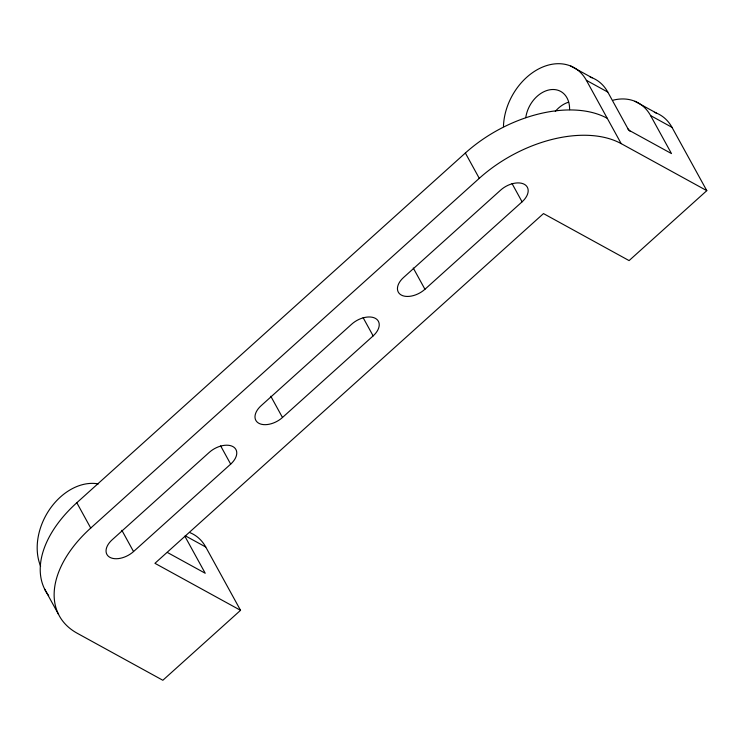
<?xml version="1.0" encoding="UTF-8"?>
<svg xmlns="http://www.w3.org/2000/svg" width="744" height="744" viewBox="0 0 744 744"><rect width="100%" height="100%" fill="white"/><g stroke="black" fill="none" stroke-linecap="round" stroke-linejoin="round"><path stroke-width="1.12" d="M48.667 595.572A109.108 66.272 -28.8 0 1 76.818 502.739L465.363 153.013A109.108 66.272 -28.8 0 1 607.271 118.324M90.731 528.054L479.276 178.328A109.108 66.272 -28.8 0 1 621.194 143.638L706.8 190.65L629.089 260.595L543.483 213.584L154.938 563.31L240.544 610.322L162.843 680.267L77.227 633.256A109.108 66.272 -28.8 0 1 90.731 528.054L76.818 502.739M133.539 551.564L230.677 464.126A18.182 11.048 -28.8 0 0 232.928 446.595A18.182 11.048 -28.8 0 0 209.269 452.38L112.139 539.809A18.182 11.048 -28.8 0 0 109.889 557.34A18.182 11.048 -28.8 0 0 133.539 551.564L121.849 530.295M282.478 417.496L373.144 335.897A18.182 11.048 -28.8 0 0 375.394 318.367A18.182 11.048 -28.8 0 0 351.735 324.142L261.079 405.75A18.182 11.048 -28.8 0 0 258.828 423.28A18.182 11.048 -28.8 0 0 282.478 417.496L270.788 396.227M424.945 289.267L522.083 201.838A18.182 11.048 -28.8 0 0 524.334 184.298A18.182 11.048 -28.8 0 0 500.684 190.083L403.546 277.512A18.182 11.048 -28.8 0 0 401.295 295.052A18.182 11.048 -28.8 0 0 424.945 289.267L413.255 267.998M570.75 66.039L592.15 77.795M634.957 101.296L656.357 113.051M503.456 126.62A54.554 40.436 -61.2 0 1 537.428 69.583A54.554 40.436 -61.2 0 1 586.393 80.343L607.802 92.098L628.68 130.079L671.479 153.58L650.6 115.599A54.554 40.436 -61.2 0 0 613.093 100.198M650.6 115.599L671.999 127.354L706.8 190.65M185.321 535.81L205.753 547.026L240.544 610.322M167.4 552.476L205.223 573.252L184.893 536.275M586.393 80.343L621.194 143.638M512.058 183.601L522.083 201.838M465.363 153.013L479.276 178.328M363.118 317.669L373.144 335.897M220.652 445.898L230.677 464.126M44.659 589.127L58.581 614.442M555.284 111.414A27.277 20.218 -61.2 0 1 568.658 102.151M525.776 117.626A27.277 20.218 -61.2 0 1 549.658 89.81A27.277 20.218 -61.2 0 1 569.588 109.666M190.101 532.723A54.554 40.436 -61.2 0 1 205.753 547.026M40.632 566.203A54.554 40.436 -61.2 0 1 50.081 508.729A54.554 40.436 -61.2 0 1 98.338 483.907M654.376 112.316A54.554 40.436 -61.2 0 1 671.999 127.354M590.169 77.06A54.554 40.436 -61.2 0 1 607.802 92.098M627.806 128.768A27.277 20.218 -61.2 0 1 629.982 131.204"/></g></svg>
